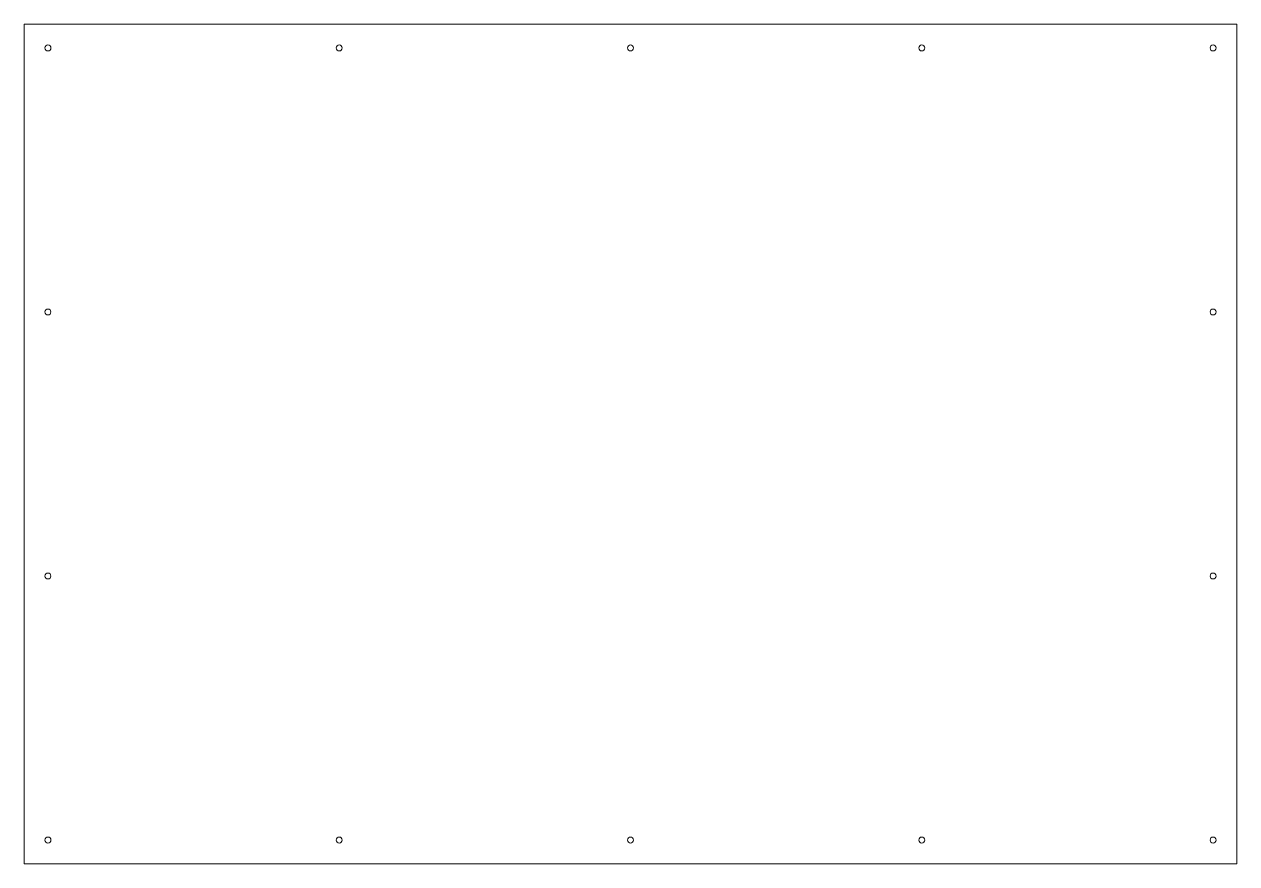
# Model space of a CAD drawing. Header units: millimetres. Extents: x -650 to 650, y -450 to 450.
import ezdxf

# ---------------------------------------------------------------- set-up
doc = ezdxf.new("R2010")
doc.units = ezdxf.units.MM

msp = doc.modelspace()

# ---------------------------------------------------------------- linework, layer by layer
at = {"color": 7, "linetype": 'Continuous', "lineweight": 15}
for p, q in [((-650, 450), (-650, -450)), ((650, 450), (-650, 450)), ((650, -450), (650, 450)), ((-650, -450), (650, -450))]:
    msp.add_line(p, q, dxfattribs=at)
for centre, radius in [((-624.6, 424.6), 3.18), ((-312.3, 424.6), 3.18), ((0, 424.6), 3.18), ((312.3, 424.6), 3.17), ((624.6, 424.6), 3.17), ((-624.6, 141.54), 3.17), ((624.6, 141.54), 3.17), ((-624.6, -141.52), 3.17), ((624.6, -141.52), 3.17), ((-624.6, -424.6), 3.18), ((-312.3, -424.6), 3.18), ((0, -424.6), 3.18), ((312.3, -424.6), 3.17), ((624.6, -424.6), 3.17)]:
    msp.add_circle(centre, radius, dxfattribs=at)

doc.saveas('drawing.dxf')
